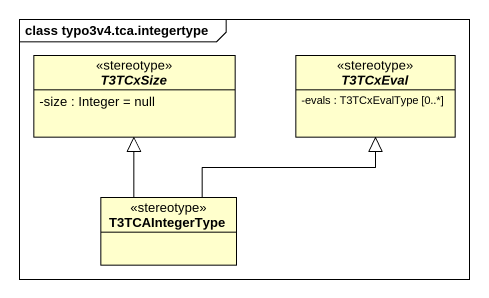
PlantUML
@startuml
mainframe class typo3v4.tca.integertype
hide circle
hide empty members
skinparam classAttributeIconSize 0
abstract class T3TCxSize <<stereotype>> {
  -size : Integer = null
}
abstract class T3TCxEval <<stereotype>> {
  -evals : T3TCxEvalType [0..*]
}
class T3TCAIntegerType <<stereotype>>
T3TCAIntegerType -up-|> T3TCxSize
T3TCAIntegerType -up-|> T3TCxEval
@enduml
